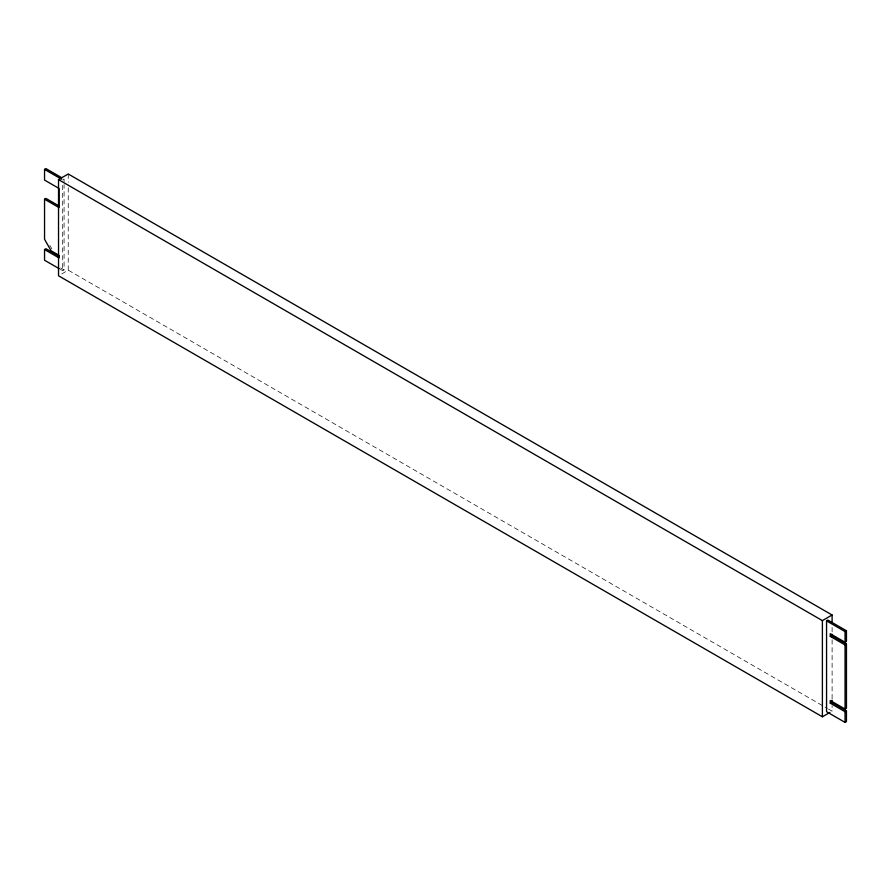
<?xml version="1.0" encoding="UTF-8"?>
<svg xmlns="http://www.w3.org/2000/svg" width="891" height="891" viewBox="0 0 891 891"><rect width="100%" height="100%" fill="white"/><g stroke="black" fill="none" stroke-linecap="round" stroke-linejoin="round"><path stroke-width="0.67" stroke-dasharray="4.46 3.34" d="M62.693 179.871L64.074 179.069L64.074 183.201M60.421 269.394L62.693 270.708L64.074 269.906L64.074 184.571M61.769 273.916L68.239 270.173L827.282 708.401M828.496 709.091L832.105 711.185L832.105 705.683M60.677 267.935L64.074 269.906M49.863 245.359L51.823 248.812M832.105 627.375L832.105 632.866M832.105 639.738L832.105 698.822M68.239 173.99L68.239 182.243M68.239 187.734L68.239 270.173M62.693 185.373L62.693 270.708"/><path stroke-width="1.34" d="M59.285 268.737L44.55 260.228L44.55 249.547L59.062 257.922L59.062 255.361L51.088 250.761L44.55 239.256L44.55 199.216L59.062 207.592L59.062 188.469L44.55 180.082L44.55 169.401L45.942 168.599L61.813 177.766M829.944 712.432L822.393 716.787L58.528 275.776L58.528 179.603L68.239 173.99L832.105 615.002L832.105 623.255M44.55 199.216L45.942 198.415L59.329 206.144M44.55 249.547L45.942 248.745L59.329 256.474M58.528 179.603L822.393 620.615L832.105 615.002M826.558 620.882L827.939 620.08L846.45 630.772L846.45 641.453L845.058 642.255L830.256 633.713L830.256 636.374L845.058 644.928L846.45 644.126L846.45 708.245L845.058 709.047L830.256 700.493L830.256 703.166L845.058 711.72L846.45 710.918L846.45 721.599L845.058 722.401L826.558 711.72L826.558 620.882L845.058 631.574L846.45 630.772M830.256 636.374L831.648 635.573L846.45 644.126M830.256 703.166L831.648 702.364L846.45 710.918M44.55 169.401L61.557 179.214M845.058 631.574L845.058 642.255M845.058 644.928L845.058 709.047M845.058 711.72L845.058 722.401M832.105 634.247L832.105 636.987M832.105 700.192L832.105 702.943M822.393 620.615L822.393 716.787"/></g></svg>
